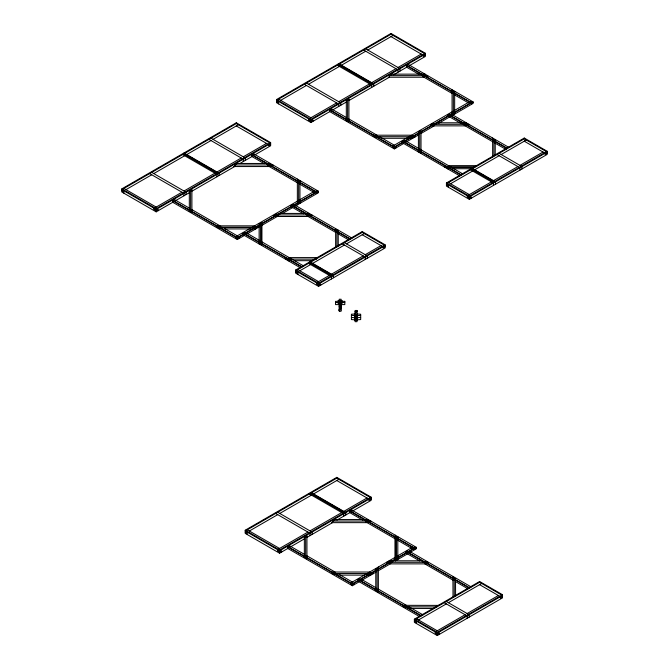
<?xml version="1.0" encoding="UTF-8"?>
<svg xmlns="http://www.w3.org/2000/svg" width="669" height="669" viewBox="0 0 669 669"><rect width="100%" height="100%" fill="white"/><g stroke="black" fill="none" stroke-linecap="round" stroke-linejoin="round"><path stroke-width="1" d="M158.244 210.651L158.252 209.464L156.186 210.651L154.129 209.464L154.129 208.276L156.186 207.089L123.916 188.449M259.129 243.951L259.129 224.04L261.721 222.543L261.713 224.659L259.129 226.155M261.721 224.341L261.713 244.653L259.129 243.165M189.319 208.134L174.592 199.638L172.761 200.692L172.761 202.281L156.186 211.847L121.85 192.02L121.85 188.85L236.299 122.77L270.636 142.597L270.636 145.767L254.68 154.982M409.386 65.662L425.35 56.447L425.35 53.269L391.014 33.45L276.565 99.53L276.565 102.7L310.901 122.519L329.758 111.631L329.758 110.05L331.59 108.988L346.316 117.493M312.958 121.332L312.958 120.144L310.901 121.332L308.835 120.144L308.844 118.957L336.658 102.892M425.35 53.269L310.901 119.35L310.901 122.519M391.014 34.244L425.35 54.064L310.901 120.144L276.565 100.317L391.014 34.244L391.014 33.45M395.228 557.954L395.228 538.863M416.444 622.337L416.436 623.525L416.436 622.337L414.379 621.141M439.332 633.167L439.332 634.363L439.332 633.175L437.267 634.363L435.21 633.175L435.21 631.979L465.089 614.727M454.661 113.262L452.068 114.759L454.661 113.262L454.661 111.146L452.068 112.643M299.946 184.259L299.946 181.349L297.354 179.852M397.821 540.351L397.821 537.45M495.227 143.208L495.227 140.298L492.635 138.809M236.299 123.564L121.85 189.645L156.186 209.464L270.636 143.392L236.299 123.564L236.299 122.77M125.973 189.645L151.729 174.776M153.786 173.58L184.686 155.743M186.743 154.556L211.011 140.549M213.068 139.361L238.365 124.752M280.687 100.317L306.435 85.448M308.501 84.261L339.4 66.423M341.458 65.236L365.717 51.229M367.783 50.033L393.079 35.432M181.943 192.22L154.129 208.276L154.129 209.464M184 191.025L214.9 173.187M216.957 172L241.225 157.993M243.282 156.805L266.513 143.392M338.715 101.705L369.614 83.868M371.671 82.68L395.939 68.673M397.996 67.477L421.227 54.064M121.85 188.85L156.186 208.669L270.636 142.597M189.319 191.133L191.911 189.636L191.911 212.541L189.319 211.044L189.319 189.937M234.643 164.967L237.227 163.47L270.351 163.47L270.343 164.265L272.935 165.761L272.935 164.967L234.643 164.967L234.635 166.548L191.911 191.217M239.828 163.554L251.954 156.554L251.962 154.965L253.794 153.912L318.335 191.175L318.335 192.764L295.238 206.102M389.358 75.639L391.942 74.15L425.058 74.15L425.058 74.936L427.65 76.433L427.65 75.639L389.358 75.639L389.35 77.228L348.909 100.576M393.673 74.736L406.668 67.226L406.668 65.646L408.5 64.584L473.05 101.855L473.05 103.436L452.068 115.553L452.068 89.738M172.761 201.085L174.592 199.638M189.319 191.526L191.911 190.029M234.635 165.36L237.227 163.47M251.954 155.359L253.794 153.912M270.636 144.579L268.578 145.767L268.578 144.579L236.299 125.948M329.758 110.444L331.59 108.988M346.316 100.885L348.909 99.388M389.35 76.04L391.942 74.15M406.668 66.039L408.5 64.584M425.35 55.251L423.285 56.447L423.293 55.259L391.014 36.619M175.445 200.725L189.319 192.714M332.485 110.059L346.316 102.073M314.673 191.175L314.673 191.97L316.504 193.023L316.504 192.237L314.673 191.175L235.48 236.901L235.48 237.696L237.311 238.749L239.142 237.696L239.142 238.49M235.48 237.696L237.311 236.634L239.142 237.696L237.311 236.634L237.303 235.848L222.585 227.343L222.585 228.137L218.922 228.137L216.33 226.64L216.33 225.846L254.621 225.846L254.621 226.64L252.037 228.137L252.037 227.343L218.914 227.343L218.922 228.137M292.696 204.655L294.527 205.718L292.696 204.655L290.864 205.718L292.696 206.771L294.527 205.718L294.527 204.923L351.978 238.089M297.354 201.971L299.946 200.474M469.387 102.65L471.219 101.588L473.05 102.65L471.219 103.703L469.387 102.641L469.387 101.855L392.477 146.26L392.477 147.046L394.309 145.993L396.14 147.046L396.14 147.841M409.035 136.693L409.035 137.488L411.627 135.991L415.29 135.991L415.29 136.785L413.459 136.785M436.807 123.573L434.214 125.07L430.552 125.07L433.136 123.573L436.807 123.573L436.807 122.778L466.26 122.778L466.26 123.573L468.852 125.07L468.852 124.275L433.679 124.325M451.533 115.068L449.693 116.13L447.87 115.068L449.702 114.014L451.533 115.076L451.533 114.282L508.984 147.448M430.552 125.07L433.144 123.573M447.87 115.068L449.702 114.014M172.761 200.692L237.311 237.955L318.335 191.175M329.758 110.05L394.309 147.314L473.05 101.855M394.309 148.108L396.14 147.046L394.309 148.108L392.477 147.046M246.234 233.598L244.394 234.66L242.563 233.598L244.402 232.544L246.234 233.598L246.234 232.804L303.642 265.953M252.037 228.137L255.7 228.137L258.284 226.64L258.284 227.435L256.461 227.435M279.801 214.214L277.209 215.711L273.546 215.711L276.138 214.214L279.801 214.222L279.801 213.428L309.254 213.428M297.354 204.078L299.946 202.582M405.523 141.636L403.691 142.689L401.86 141.636L403.691 140.574L405.523 141.636L405.523 140.841L462.94 173.99M409.035 137.488L412.698 137.488L415.29 135.991M418.418 134.185L421.01 132.696M172.502 202.13L237.311 239.544L244.394 235.455L244.402 233.866L301.811 267.015M247.095 233.899L259.129 226.95M261.721 225.453L277.209 216.505L277.209 214.925M282.377 213.52L292.696 207.566L292.696 205.977L305.591 213.428L305.591 214.222L308.183 215.719L311.846 215.711L311.846 214.925L276.673 214.966M329.499 111.48L394.309 148.903L403.691 143.484L403.691 141.903L461.108 175.044M406.418 141.912L418.418 134.979M421.01 133.482L434.214 125.864L434.214 124.275M438.521 123.372L449.693 116.924L449.702 115.336L462.597 122.778L462.597 123.573L465.189 125.07L468.852 125.07L465.189 125.07L465.181 125.864L432.383 125.864M295.673 270.008L362.213 231.591L385.11 244.804L385.11 247.973L318.569 286.391L295.681 273.178L295.673 270.008L318.569 283.221L318.569 286.391M446.432 182.972L524.262 138.04L547.15 151.253L547.15 154.422L469.329 199.354L446.44 186.141L446.432 182.972L469.32 196.184L469.329 199.354M362.222 232.386L295.673 270.803L318.569 284.016L385.11 245.598L362.213 232.386L362.213 231.591M524.262 138.826L446.432 183.766L469.329 196.979L547.15 152.047L524.262 138.826L524.262 138.04M299.804 270.794L310.6 264.564M312.657 263.377L344.41 245.046M346.467 243.859L364.279 233.573M450.555 183.758L472.64 171.013M474.697 169.817L499.124 155.718M501.181 154.531L526.319 140.022L524.262 141.209L545.084 153.234L545.084 154.422L547.15 153.234M320.635 285.203L320.635 284.007L318.569 285.203L316.512 284.016L316.512 282.82L318.569 281.632L297.747 269.607M471.386 198.166L471.386 196.97L469.329 198.166L467.263 196.979L467.263 195.783L469.329 194.595L448.498 182.57M316.512 282.82L329.365 275.402M331.431 274.206L363.175 255.884M365.241 254.688L380.987 245.598M467.263 195.783L491.414 181.843M493.471 180.655L517.89 166.556M519.947 165.368L543.027 152.047M318.569 283.221L385.11 244.804M469.32 196.184L547.15 151.253M385.11 246.786L383.053 247.973L383.053 246.786L362.222 234.76M338.782 301.886L339.3 301.945A1.229 0.711 0 0 0 339.3 302.948L338.782 303.007M341.039 300.632L340.981 309.387A1.146 0.661 0 0 0 339.359 309.387A1.146 0.661 0 0 0 339.359 310.324L339.3 301.635A1.229 0.711 0 0 1 339.3 300.632A1.229 0.711 0 0 1 341.039 300.632L340.981 309.387M337.979 303.182L342.361 300.657M355.08 319.815L351.417 319.573L351.417 314.229L355.08 313.978M354.654 314.756L355.08 314.514M355.18 315.291L355.08 316.629M354.654 315.81L360.675 315.35M354.654 316.337L357.438 315.877M355.18 316.872L355.18 317.934M354.654 318.452L355.08 318.21L354.654 317.992M357.02 317.173L357.438 316.93M357.02 317.708L360.675 317.457M355.18 318.988L355.18 319.514M357.02 318.235L357.438 317.992M355.18 320.309L355.239 311.553L355.08 321.689L357.02 321.689L356.92 315.291L356.92 315.818M357.02 319.289L357.438 319.046M357.02 319.815L360.675 319.573L360.675 314.229L357.02 313.978M304.353 554.317L289.627 545.82L287.795 546.874L287.795 548.463L279.567 553.213L245.23 533.385L245.23 530.216L336.791 477.357L371.128 497.176L371.128 500.353L352.546 511.083M336.791 478.151L245.23 531.01L279.567 550.83L371.128 497.97L336.791 478.151L336.791 477.357M249.353 531.01L277.719 514.637M279.776 513.449L311.503 495.127M313.56 493.939L338.857 479.339M281.632 552.025L281.632 550.83L279.567 552.025L277.51 550.83L277.51 549.642L307.932 532.081M309.99 530.893L341.717 512.571M343.774 511.384L367.005 497.97M245.23 530.216L279.567 550.043L371.128 497.176M332.518 521.059L335.102 519.562L368.218 519.562L368.218 520.357L370.81 521.853L370.81 521.059L332.518 521.059L332.51 522.648L306.946 537.408M336.833 520.148L349.828 512.646L349.828 511.066L351.66 510.004L416.21 547.275L416.21 548.856L410.206 552.326M287.795 547.275L289.627 545.82M304.353 537.709L306.946 536.212M332.51 521.452L335.102 519.562M349.828 511.459L351.66 510.004M336.791 480.526L369.071 499.166L369.071 500.353L371.128 499.158M290.497 546.899L304.353 538.905M397.821 538.771L414.379 548.329L414.379 549.124L412.547 548.062L414.379 547.008L416.21 548.062L414.379 549.124L412.547 548.062L412.547 547.275L350.514 583.084L350.514 583.878L352.346 582.816L354.177 583.878L354.177 584.673M367.072 573.525L367.072 574.32L369.664 572.823L373.327 572.823L373.327 573.617M375.769 569.294L378.361 567.797M452.913 578.509L452.913 580.09L424.832 563.875L424.832 562.294L386.531 562.294L386.531 563.089L389.124 561.592L392.787 561.592L392.787 560.798L416.21 547.275M397.821 556.566L395.228 558.063L395.228 560.179L397.821 558.682M287.795 546.874L352.346 584.146L375.769 570.615M378.361 569.118L390.194 562.294L390.194 563.875L426.663 563.875M354.177 583.878L352.346 584.932L350.514 583.878M361.043 579.914L359.211 580.968L357.38 579.914L359.211 578.861L361.043 579.914L361.043 579.12L375.769 587.625L375.777 590.535L378.361 592.023L378.361 567.011M367.072 574.32L370.735 574.32L373.327 572.823M375.769 571.41L378.361 569.913M392.787 561.592L390.194 563.089L386.531 563.089M409.344 552.025L407.513 553.087L405.682 552.025L407.513 550.972L409.344 552.034L409.344 551.239L471.168 586.93M287.536 548.312L352.346 585.726L359.211 581.762L359.22 580.182L421.06 615.881M361.929 580.199L375.953 572.095M378.587 570.582L390.847 563.499M414.379 619.159L479.614 581.503L502.503 594.716L502.503 597.885L437.267 635.55L414.379 622.337L414.379 619.159L437.267 632.381L502.503 594.716M479.614 582.289L414.379 619.954L437.267 633.175L502.503 595.51L479.614 582.289L479.614 581.503M446.323 603.898L418.501 619.954L416.444 618.766L437.267 630.792M448.381 602.702L481.68 583.485M467.146 613.54L498.388 595.51M479.614 584.673L500.445 596.698L500.445 597.885L502.503 596.698M406.668 65.646L421.395 74.142L421.395 74.936L425.058 74.936M427.65 76.433L423.987 76.433L421.395 74.936M388.288 77.228L423.987 77.228L423.987 75.639L452.068 91.854M462.597 123.573L466.26 123.573M411.627 135.991L411.627 135.205L373.327 135.205L373.327 135.991L376.99 135.991M412.163 136.744L375.919 136.693L375.919 137.488L379.582 137.488L379.582 136.693L394.309 145.198L394.309 145.993M381.656 138.282L407.521 138.282M410.866 138.282L412.698 138.282L412.698 137.488M266.68 164.265L270.351 164.265L272.935 165.761L269.273 165.761L266.68 164.265L266.68 163.47L251.962 154.965M477.156 165.636L448.464 165.636L448.464 166.43L451.057 167.919L451.057 167.125L474.572 167.125M269.273 165.753L272.935 165.761M446.633 167.217L444.801 167.217L444.801 166.422L448.464 166.43M233.581 166.548L269.273 166.548L269.273 164.967L297.354 181.174M447.929 167.175L474.806 167.175M444.801 166.422L447.394 167.919L451.057 167.919M449.225 168.713L447.394 168.713L447.394 167.919M452.604 168.713L472.398 168.713M305.591 214.222L309.254 214.222M275.377 216.505L308.183 216.505L308.183 214.925L335.637 230.772M216.33 226.64L219.992 226.64L222.585 228.137L219.992 226.64L219.992 225.846L191.911 209.631M254.621 226.64L258.293 226.64M219.457 227.385L255.165 227.385M224.65 228.923L250.524 228.923M253.869 228.923L255.7 228.923L255.7 228.137M317.867 257.598L289.175 257.598L289.175 258.393L291.759 259.89L291.759 259.095M287.336 259.187L285.504 259.187L285.504 258.393L289.175 258.393M288.632 259.137L316.546 259.137M285.504 258.393L288.096 259.89L291.759 259.89M289.928 260.684L288.096 260.684L288.096 259.89M294.352 260.684L312.063 260.684M339.2 301.117L341.14 301.117M339.2 301.359L335.537 301.359L335.537 304.596L338.782 304.596L338.991 301.234L338.991 301.761M335.537 302.48L341.14 302.723M341.558 302.48L344.803 302.48M339.2 304.587L341.14 304.587L339.2 306.703L341.14 306.703L341.14 299.244L339.2 299.244L339.3 310.357M351.417 315.35L355.08 315.592M351.417 317.457L355.08 317.708M355.08 317.457L357.02 317.457M355.08 319.573L357.02 319.573M333.045 519.964L335.102 519.964M349.828 511.066L364.555 519.562L364.555 520.357L368.218 520.357M370.81 521.853L367.147 521.853L364.555 520.357M331.448 522.648L367.147 522.648L367.147 521.059L395.228 537.274M422.239 561.592L425.902 561.592L428.495 563.089L424.832 563.089L422.239 561.592L422.239 560.798L389.124 560.798L389.124 561.592M369.664 572.823L369.664 572.028L331.364 572.028L331.364 572.823L335.035 572.823L337.619 574.32L337.619 573.525L352.346 582.03L352.346 582.824M370.2 573.567L333.956 573.525L333.956 574.32L337.619 574.32M371.496 573.617L373.327 573.617M339.693 575.114L364.53 575.114M368.903 575.114L370.735 575.114L370.735 574.32M438.906 605.395L402.771 605.328L402.771 606.122L405.372 607.619L409.043 607.628L409.043 606.833L422.9 614.828M402.771 606.122L406.443 606.122L409.043 607.628M436.614 606.925L405.372 606.825L405.372 607.619M410.097 608.422L433.086 608.464M339.3 301.418A1.229 0.711 0 0 0 339.3 302.421L341.031 302.413M452.068 90.532L454.661 92.029M406.56 65.311L471.219 102.65L394.309 147.046L329.641 109.716M454.661 93.351L471.219 102.909L471.219 103.703M452.068 92.648L454.661 94.145M406.409 67.076L419.003 74.351M422.607 76.425L452.294 93.568M454.995 95.132L468.484 102.917M365.717 48.845L400.054 68.673L400.054 71.048M363.66 50.033L397.996 69.86L397.996 72.235M449.702 115.068L507.261 148.301M492.635 140.13L465.189 124.275L465.189 125.07M495.227 141.627L507.161 148.51M492.635 140.916L495.227 142.413M448.765 116.381L461.393 123.673M464.094 125.237L492.944 141.887M494.742 142.932L506.466 149.697M499.124 153.343L522.012 166.556L522.012 168.939M497.059 154.531L519.947 167.752L519.947 170.127M339.4 64.04L373.728 83.868L373.728 86.242M337.335 65.236L371.671 85.055L371.671 87.438M472.64 168.63L495.528 181.843L495.528 184.226M470.583 169.817L493.471 183.038L493.471 185.413M306.435 83.073L340.772 102.892L340.772 105.276M418.418 149.078L421.01 150.575L421.01 152.691L418.418 151.194M304.378 84.261L338.715 104.088L338.715 106.463M403.691 141.636L461.25 174.868M402.73 142.932L459.678 175.805M348.909 118.99L376.99 135.205L376.99 135.991L379.582 137.488M346.316 118.288L348.909 119.784L348.909 121.9L346.316 120.403L346.316 100.484L348.909 98.995L348.909 121.9L346.316 120.403M373.327 135.991L375.919 137.488M446.44 184.945L448.498 186.141L448.498 187.328L448.498 186.141M278.622 99.129L310.901 117.761M276.565 99.53L310.901 119.35M276.565 101.512L278.63 102.7L278.63 103.887M251.845 154.639L316.504 191.97L237.311 237.696L172.644 200.357M299.946 182.67L316.504 192.237M297.354 181.968L299.946 183.465M251.695 156.404L264.288 163.671M267.893 165.753L297.58 182.896M299.377 183.933L313.778 192.246M211.011 138.165L245.339 157.993L245.339 160.368M208.945 139.361L243.282 159.18L243.282 161.564M311.846 215.711L309.254 214.222L309.254 213.428M335.637 229.45L338.23 230.947M292.696 205.718L350.255 238.95M338.23 232.268L350.155 239.151M335.637 231.566L338.23 233.063M291.768 207.03L303.483 213.796M307.096 215.878L335.938 232.536M337.745 233.573L348.566 239.82M344.41 242.663L367.298 255.884L367.298 258.259M342.344 243.859L365.241 257.072L365.241 259.447M184.686 153.368L219.022 173.187L219.022 175.571M182.629 154.556L216.957 174.375L216.957 176.758M310.6 262.181L333.497 275.394L333.488 277.777M151.729 172.393L186.057 192.22L186.057 194.595M308.543 263.377L331.431 276.59L331.431 278.965M149.664 173.58L184 193.408L184 195.783M259.129 241.049L261.721 242.538M244.402 233.598L301.962 266.831M243.441 234.894L300.381 267.776M189.319 208.929L191.911 210.426L191.911 212.541M295.681 271.982L297.747 273.178L297.747 274.365L297.747 273.178M337.979 300.657L342.361 303.182M357.02 314.514L357.438 314.756M355.18 314.288L355.18 314.815M354.654 315.877L355.08 316.119M357.229 317.583L356.92 317.399A1.229 0.711 0 0 0 357.279 316.897M354.654 316.93L355.08 317.173M354.654 319.046L355.08 319.289M121.85 190.832L123.916 192.02L123.916 193.207M395.228 535.953L397.821 537.45M349.711 510.731L414.379 548.062L352.346 583.878L287.687 546.548M395.228 538.068L397.821 539.565M349.569 512.496L363.066 520.29M365.767 521.845L395.454 538.988M398.155 540.544L411.644 548.337M311.503 492.752L345.831 512.571L345.831 514.954M309.438 493.939L343.774 513.767L343.774 516.142M425.902 561.592L428.495 563.089M452.905 577.18L455.497 578.677L455.514 580.801L452.913 579.295L452.905 577.18L453.022 597.442M407.513 552.025L469.479 587.808M469.337 587.984L407.513 552.293L407.513 553.882L395.228 560.973L395.228 535.158M406.551 553.322L419.622 560.873M467.874 588.728L455.514 581.595L455.514 580.006M446.323 601.515L469.212 614.727L469.212 617.111M444.258 602.702L467.146 615.923L467.146 618.298M277.719 512.253L312.047 532.081L312.047 534.456M275.653 513.449L309.99 533.268L309.99 535.652M378.361 589.121L406.443 605.336L406.443 606.122M375.769 588.419L378.361 589.916M359.211 579.914L421.186 615.689M358.283 581.227L419.488 616.567M306.946 555.814L335.027 572.028L335.027 572.823M304.353 555.111L306.946 556.608L306.946 558.724L304.353 557.227L304.353 537.316L306.946 535.819L306.946 558.724M331.364 572.823L333.956 574.32M247.296 529.823L279.567 548.455M245.23 532.198L247.296 533.385L247.296 534.581M339.308 301.418L339.359 302.388M455.497 578.677L455.597 595.945M454.209 578.986L454.301 596.564M277.51 549.642L277.51 550.83M500.445 596.698L500.445 597.885M495.227 139.512L495.227 155.392M493.931 140.607L493.931 156.028M492.635 138.015L492.643 156.881M454.661 91.235L454.661 114.056M453.365 92.339L453.365 112.952M437.267 632.381L437.267 635.55M421.01 153.485L421.01 130.58L418.418 132.077L418.418 151.988M419.714 132.387L419.714 150.885M397.821 536.655L397.821 559.476M396.525 537.759L396.525 558.372M394.309 147.314L394.309 148.903M377.065 569.603L377.065 590.225M375.777 568.499L375.777 590.535M369.071 499.166L369.071 500.353M357.438 314.229L357.438 319.573M356.92 314.948L356.92 310.583L356.861 312.256M354.654 314.229L354.654 319.573M352.346 584.146L352.346 585.726M347.612 99.347L347.612 120.094M338.991 302.597L338.991 303.132M338.23 230.153L338.23 246.033M336.933 231.257L336.933 246.677M335.637 228.656L335.637 247.53M308.844 118.957L308.844 120.144M305.649 536.17L305.649 556.917M299.946 180.555L299.946 203.376M298.65 181.659L298.65 202.281M297.354 179.066L297.354 204.873M279.567 550.043L279.567 553.213M261.721 222.543L261.713 245.448M260.425 224.349L260.425 242.847M237.311 237.955L237.311 239.544M190.615 189.988L190.615 210.735M156.186 208.669L156.186 211.847M357.279 319.013A1.229 0.711 0 0 1 356.92 319.514L356.92 318.988A1.229 0.711 0 0 0 357.279 318.486M355.565 319.665A1.229 0.711 0 0 1 354.821 319.013A1.229 0.711 0 0 1 355.565 318.36M355.565 319.138A1.229 0.711 0 0 1 355.038 318.084M355.565 317.549A1.229 0.711 0 0 1 354.821 316.897A1.229 0.711 0 0 1 355.565 316.245M357.279 317.432A1.229 0.711 0 0 1 356.92 317.934L356.92 316.872A1.229 0.711 0 0 0 357.279 316.37M355.565 318.084A1.229 0.711 0 0 1 354.846 317.282M355.565 317.022A1.229 0.711 0 0 1 354.821 316.37A1.229 0.711 0 0 1 355.565 315.718M355.565 314.137A1.229 0.711 0 0 0 354.988 315.149A1.229 0.711 0 0 0 356.803 315.35A1.229 0.711 0 0 0 356.92 314.288L356.92 314.815A1.229 0.711 0 0 1 356.803 315.877A1.229 0.711 0 0 1 354.988 315.676A1.229 0.711 0 0 1 355.565 314.664M357.062 319.406A1.229 0.711 0 0 1 356.92 320.309M355.565 320.459A1.229 0.711 0 0 1 355.038 319.406M316.504 190.916L314.673 191.97L316.504 193.023L318.335 191.97L316.504 190.916M344.803 301.359L341.558 301.359L341.558 304.596L344.803 304.596L344.803 301.359M372.7 83.667L338.372 63.848L338.372 64.642L372.7 84.461L372.7 83.667M494.5 181.65L471.612 168.429L471.612 169.224L494.5 182.445L494.5 181.65M217.994 172.995L183.657 153.168L183.657 153.962L217.994 173.781L217.994 172.995M332.46 275.202L309.571 261.989L309.571 262.783L332.46 275.996L332.46 275.202M344.803 512.379L310.466 492.551L310.466 493.346L344.803 513.173L344.803 512.379M339.484 311.227A1.229 0.711 0 0 0 341.399 310.692A1.229 0.711 0 0 0 339.635 309.998A1.229 0.711 0 0 0 339.484 311.227M355.473 311.662A1.146 0.661 0 0 0 357.196 311.085A1.146 0.661 0 0 0 355.473 310.508A1.146 0.661 0 0 0 355.473 311.662"/></g></svg>
